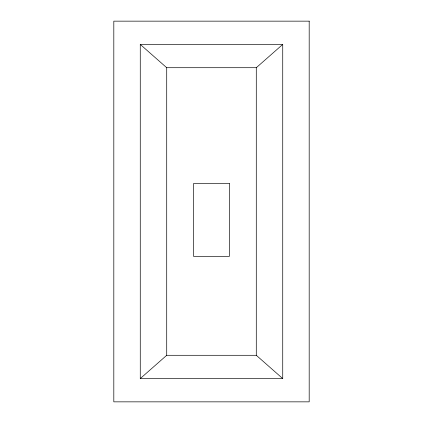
<?xml version="1.0" encoding="UTF-8"?>
<svg xmlns="http://www.w3.org/2000/svg" width="423" height="423" viewBox="0 0 423 423"><rect width="100%" height="100%" fill="white"/><g stroke="black" fill="none" stroke-linecap="round" stroke-linejoin="round"><path stroke-width="0.63" d="M140.267 44.426L166.715 67.706L256.285 67.706L282.733 44.426L282.733 378.574L140.267 378.574L140.267 44.426L282.733 44.426M140.267 378.574L166.715 355.294L256.285 355.294L282.733 378.574M256.285 67.706L256.285 355.294M166.715 67.706L166.715 355.294M309.187 21.15L113.813 21.15L113.813 401.85L309.187 401.85L309.187 21.15M229.446 183.571L193.496 183.571L193.496 256.317L229.446 256.317L229.446 183.571"/></g></svg>
